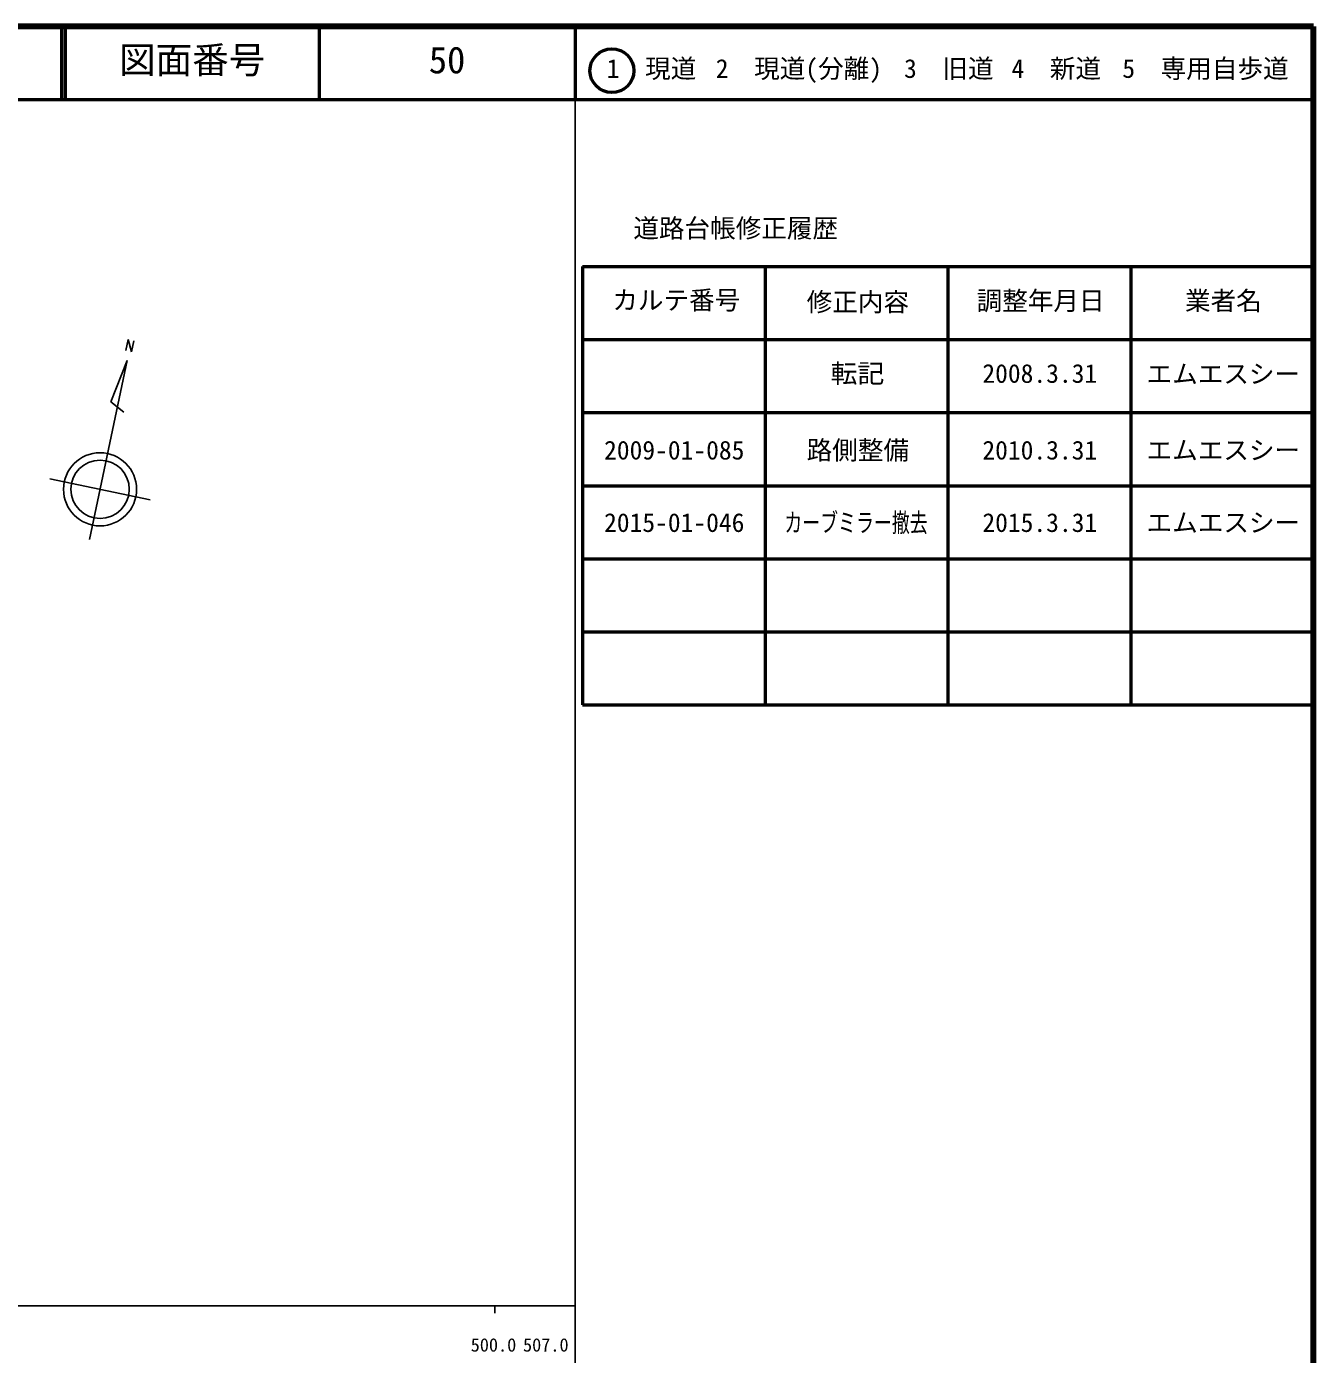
# Model space of a CAD drawing. Units: millimetres, scale not verified. Extents: x 40000 to 680000, y 20000 to 380000.
# Drawn here: x 503965 to 680000, y 198357 to 380000 of the extents above; entities that cross this region are included whole.
import ezdxf
from ezdxf.enums import TextEntityAlignment as Align

# ---------------------------------------------------------------- set-up
doc = ezdxf.new("R2010")
doc.units = ezdxf.units.MM
doc.header["$LTSCALE"] = 1000
for name, color, linetype, lineweight in [('M-BGD', 7, 'Continuous', 25), ('M-TTL', 2, 'Continuous', 140), ('M-TTL-BAND', 7, 'Continuous', 25), ('M-TTL-FRAM', 2, 'Continuous', 50), ('M-TTL-LINE', 7, 'Continuous', 50)]:
    doc.layers.add(name, color=color, linetype=linetype, lineweight=lineweight)
doc.layers.add('M-TTL-TXT', color=7, linetype='Continuous')
doc.styles.add('ＭＳ ゴシック', font='')
doc.styles.get('ＭＳ ゴシック').set_extended_font_data('MS Gothic')

msp = doc.modelspace()

# ---------------------------------------------------------------- linework, layer by layer
at = {"layer": 'M-BGD'}
for p, q in [((517559, 335678), (517876, 337188)), ((517876, 337188), (518342, 335509)), ((518342, 335509), (518652, 337027)), ((517718, 334315), (512577, 309849)), ((517718, 334315), (515506, 328648)), ((515506, 328648), (517257, 327259)), ((520867, 315260), (507166, 318139))]:
    msp.add_line(p, q, dxfattribs=at)
for radius in [5000, 4000]:
    msp.add_circle((514016, 316699), radius, dxfattribs=at)
at = {"layer": 'M-TTL'}
for p, q in [((680000, 380000), (40000, 380000)), ((680000, 20000), (680000, 380000))]:
    msp.add_line(p, q, dxfattribs=at)
at = {"layer": 'M-TTL-BAND'}
for p, q in [((579000, 20000), (579000, 370000)), ((40000, 205000), (579000, 205000)), ((568000, 205000), (568000, 204000))]:
    msp.add_line(p, q, dxfattribs=at)
at = {"layer": 'M-TTL-FRAM'}
for p, q in [((580000, 347197), (580000, 287197)), ((580000, 347197), (680000, 347197)), ((580000, 287197), (680000, 287197))]:
    msp.add_line(p, q, dxfattribs=at)
at = {"layer": 'M-TTL-LINE'}
for p, q in [((508746, 380000), (508746, 370000)), ((509246, 380000), (509246, 370000)), ((543996, 380000), (543996, 370000)), ((579000, 380000), (579000, 370000)), ((40000, 370000), (680000, 370000)), ((605000, 347197), (605000, 287197)), ((630000, 347197), (630000, 287197)), ((655000, 347197), (655000, 287197)), ((580000, 337197), (680000, 337197)), ((580000, 327197), (680000, 327197)), ((580000, 317197), (680000, 317197)), ((580000, 307197), (680000, 307197)), ((580000, 297197), (680000, 297197))]:
    msp.add_line(p, q, dxfattribs=at)
msp.add_circle((584031, 373958), 3000, dxfattribs=at)

# ---------------------------------------------------------------- texts
at = {"layer": 'M-TTL-BAND', "style": 'ＭＳ ゴシック'}
for s, p in [('500.0', (564719, 198195)), ('507.0', (571875, 198195))]:
    msp.add_text(s, height=1833, dxfattribs=at).set_placement(p, align=Align.BOTTOM_LEFT)
at = {"layer": 'M-TTL-TXT', "style": 'ＭＳ ゴシック'}
for s, height, p in [('図面番号', 3666, (516621, 372500)), ('50', 3666, (558996, 372500)), ('1\u3000現道', 2566, (583323, 372208)), ('2\u3000現道(分離)', 2566, (598244, 372208)), ('3\u3000旧道', 2566, (623996, 372208)), ('4\u3000新道', 2566, (638699, 372208)), ('5\u3000専用自歩道', 2566, (653853, 372208)), ('道路台帳修正履歴', 2566, (586968, 350363)), ('カルテ番号', 2566, (584089, 340527)), ('修正内容', 2566, (610675, 340273)), ('調整年月日', 2566, (633925, 340447)), ('業者名', 2566, (662425, 340447)), ('2008.3.31', 2566, (634712, 330495)), ('エムエスシー', 2566, (657175, 330439)), ('路側整備', 2566, (610675, 320005)), ('エムエスシー', 2566, (657175, 320005)), ('2009-01-085', 2566, (582962, 320005)), ('2010.3.31', 2566, (634712, 320005)), ('2015-01-046', 2566, (582962, 310096)), ('2015.3.31', 2566, (634712, 310096)), ('エムエスシー', 2566, (657175, 310096))]:
    msp.add_text(s, height=height, dxfattribs=at).set_placement(p, align=Align.BOTTOM_LEFT)
for s, width, p in [('転記', 1.05, (613950, 330495)), ('カーブミラー撤去', 0.7, (607625, 310096))]:
    msp.add_text(s, height=2566, dxfattribs=dict(at, width=width)).set_placement(p, align=Align.BOTTOM_LEFT)

doc.saveas('drawing.dxf')
